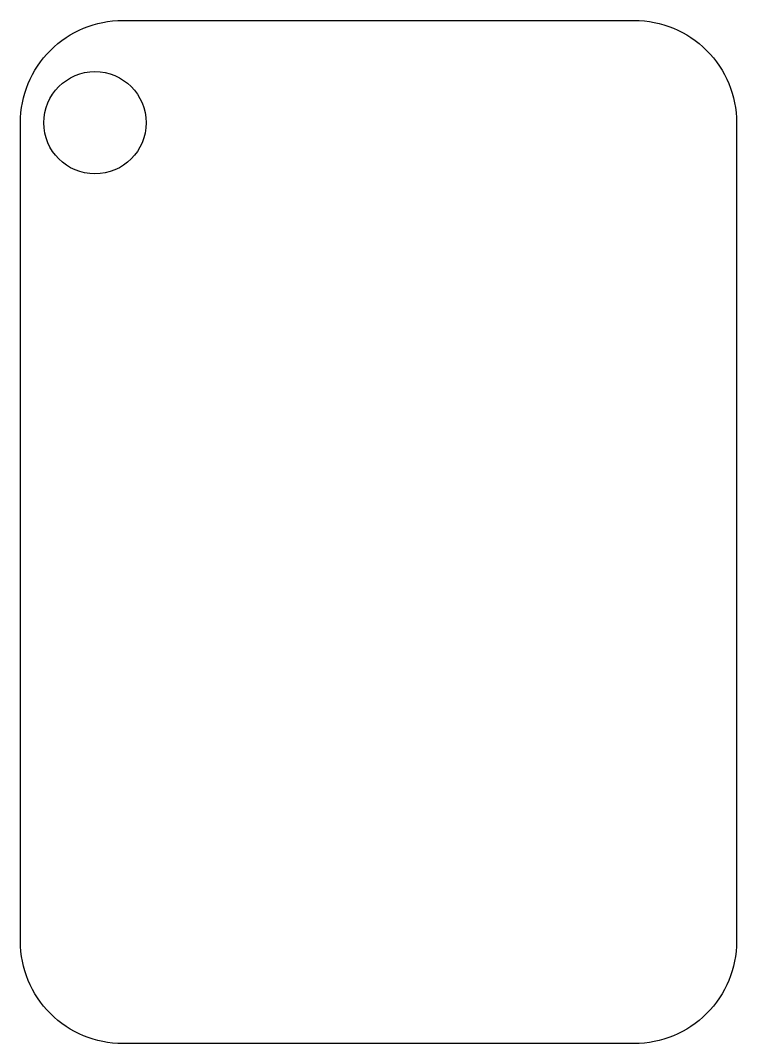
# Model space of a CAD drawing. Header units: millimetres. Extents: x -17.5 to 17.5, y -25 to 25.
import ezdxf

# ---------------------------------------------------------------- set-up
doc = ezdxf.new("R2010")
doc.units = ezdxf.units.MM
doc.layers.get('0').update_dxf_attribs({"linetype": 'CONTINUOUS'})

msp = doc.modelspace()

# ---------------------------------------------------------------- linework, layer by layer
msp.add_lwpolyline([(-12.5, -25, -0.414214), (-17.5, -20), (-17.5, 20, -0.414214), (-12.5, 25), (12.5, 25, -0.414214), (17.5, 20), (17.5, -20, -0.414214), (12.5, -25)], format="xyb", close=True)
msp.add_circle((-13.858, 20), 2.5)

doc.saveas('drawing.dxf')
